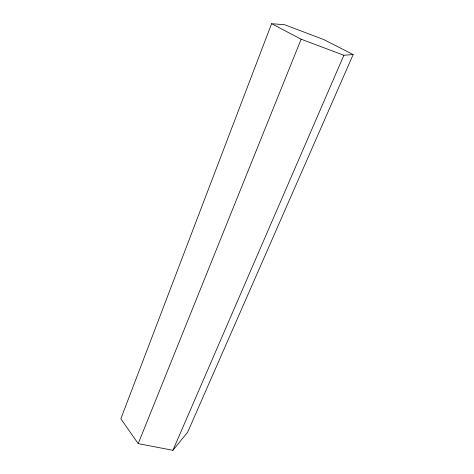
<?xml version="1.0" encoding="UTF-8"?>
<svg xmlns="http://www.w3.org/2000/svg" width="474" height="474" viewBox="0 0 474 474"><rect width="100%" height="100%" fill="white"/><g stroke="black" fill="none" stroke-linecap="round" stroke-linejoin="round"><path stroke-width="0.71" d="M271.59 23.7L120.84 418.797L138.201 443.623L172.915 450.3L187.645 432.205L353.16 54.534L323.695 39.549L284.72 24.749L271.59 23.7L301.144 39.2L343.881 55.274L353.16 54.534M138.201 443.623L301.144 39.2M172.915 450.3L343.881 55.274"/></g></svg>
